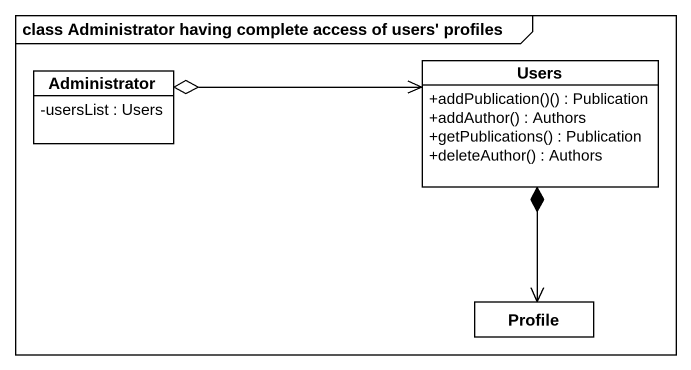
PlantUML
@startuml
mainframe class Administrator having complete access of users' profiles
hide circle
hide empty members
skinparam classAttributeIconSize 0
class Administrator {
  -usersList : Users
}
class Users {
  +addPublication()() : Publication
  +addAuthor() : Authors
  +getPublications() : Publication
  +deleteAuthor() : Authors
}
class Profile
Administrator o-right-> Users
Users *--> Profile
@enduml
